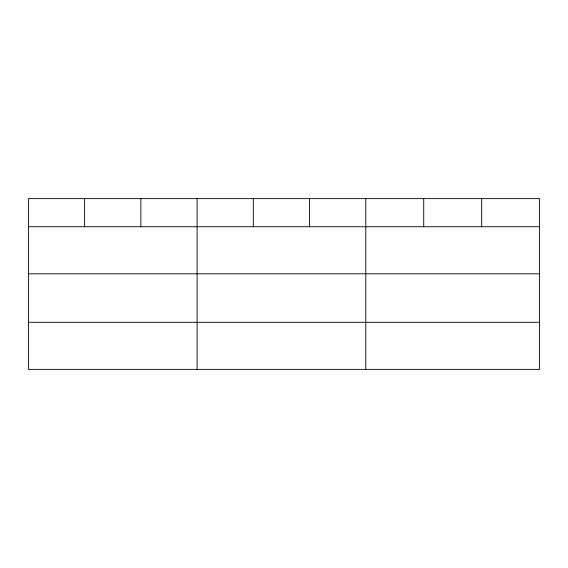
<?xml version="1.0" encoding="UTF-8"?>
<svg xmlns="http://www.w3.org/2000/svg" width="568" height="568" viewBox="0 0 568 568"><rect width="100%" height="100%" fill="white"/><g stroke="black" fill="none" stroke-linecap="round" stroke-linejoin="round"><path stroke-width="0.85" d="M539.6 273.804L539.6 198.623L28.4 198.623L28.4 369.377L539.6 369.377L539.6 273.804L28.4 273.804M28.4 226.731L539.6 226.731M28.4 322.304L539.6 322.304M481.664 198.623L481.664 226.731M423.728 198.623L423.728 226.731M365.792 198.623L365.792 369.377M309.56 198.623L309.56 226.731M253.328 198.623L253.328 226.731M197.096 198.623L197.096 369.377M140.864 198.623L140.864 226.731M84.632 198.623L84.632 226.731"/></g></svg>
